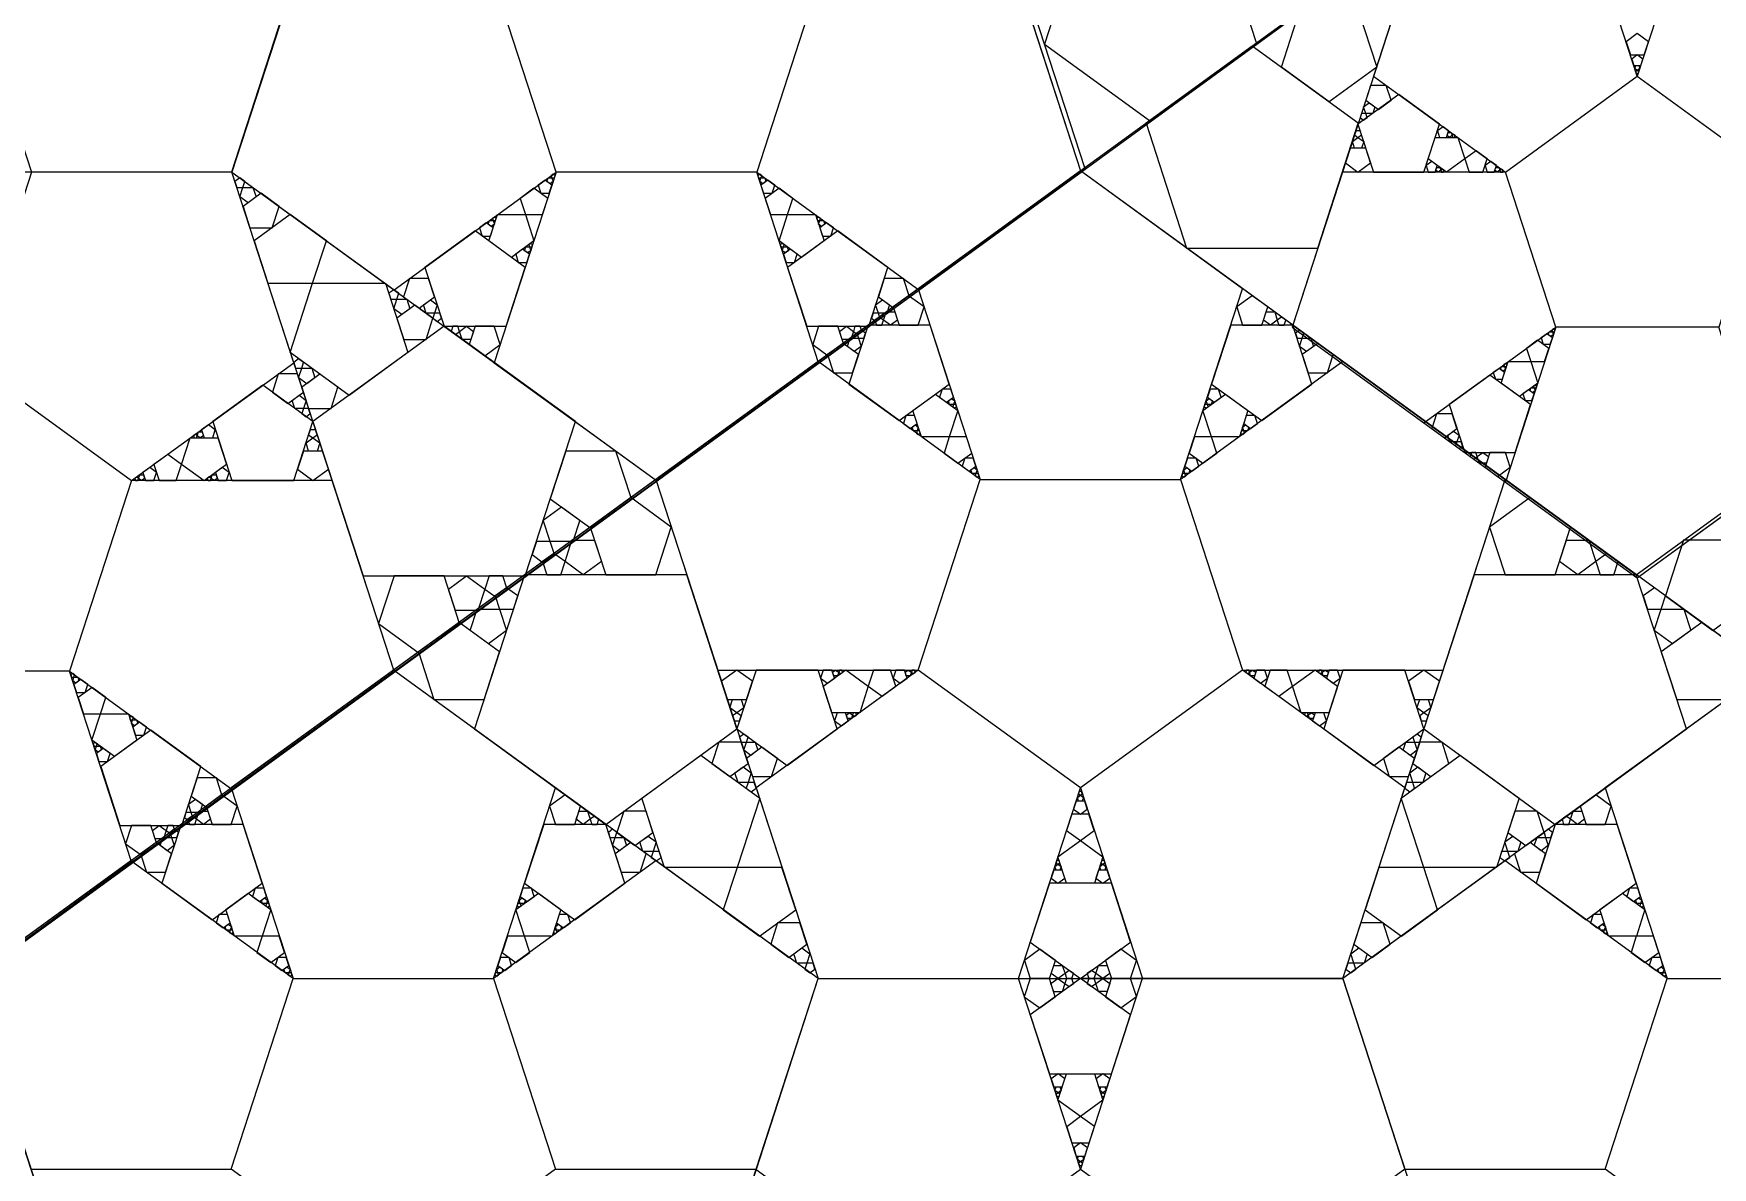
# Model space of a CAD drawing. Header units: inches. Extents: x -578 to 126, y -85 to 118.
# Drawn here: x -282.41 to -261.46, y -44.79 to -30.64 of the extents above; entities that cross this region are included whole.
import ezdxf

# ---------------------------------------------------------------- set-up
doc = ezdxf.new("R2010")
doc.units = ezdxf.units.IN
doc.header["$MEASUREMENT"] = 0
doc.layers.add('drawing', color=7, linetype='Continuous')

msp = doc.modelspace()

# ---------------------------------------------------------------- linework, layer by layer
for points in [[(-260.771, 26.668), (-246.895, -16.037), (-283.222, -42.43), (-319.55, -16.037), (-305.674, 26.668)], [(-286.49, -32.364), (-288.514, -26.133), (-283.214, -22.282), (-277.914, -26.133), (-279.939, -32.364)], [(-276.663, -29.984), (-274.639, -28.513), (-272.614, -29.984), (-273.387, -32.364), (-275.89, -32.364)], [(-263.413, -34.299), (-264.042, -32.364), (-262.396, -31.168), (-260.75, -32.364), (-261.379, -34.299)], [(-283.214, -34.744), (-281.19, -36.215), (-281.963, -38.594), (-284.465, -38.594), (-285.239, -36.215)], [(-269.347, -40.05), (-271.371, -38.58), (-270.598, -36.2), (-268.096, -36.2), (-267.322, -38.58)], [(-275.898, -44.81), (-277.922, -46.281), (-279.947, -44.81), (-279.174, -42.43), (-276.671, -42.43)], [(-266.071, -42.43), (-264.047, -48.661), (-269.347, -52.512), (-274.647, -48.661), (-272.622, -42.43)], [(-262.795, -44.81), (-262.022, -42.43), (-259.52, -42.43), (-258.747, -44.81), (-260.771, -46.281)]]:
    msp.add_lwpolyline(points, close=True)
at = {"layer": 'drawing'}
for points in [[(-305.679, 26.653), (-319.509, -16.067), (-283.153, -42.421), (-246.854, -15.989), (-260.776, 26.701)], [(-283.214, -42.445), (-269.338, -32.364), (-274.639, -16.052), (-291.79, -16.052), (-297.09, -32.364)], [(-291.757, -16.037), (-297.04, -32.355), (-283.153, -42.421), (-269.288, -32.325), (-274.606, -16.019)], [(-283.223, -42.43), (-269.347, -85.135), (-224.444, -85.135), (-210.568, -42.43), (-246.895, -16.037)], [(-283.222, -42.43), (-269.347, -85.135), (-224.444, -85.135), (-210.568, -42.43), (-246.895, -16.037)], [(-279.938, -32.362), (-277.92, -26.129), (-283.224, -22.284), (-288.52, -26.14), (-286.489, -32.369)], [(-279.939, -32.364), (-274.639, -36.215), (-269.338, -32.364), (-271.363, -26.133), (-277.914, -26.133)], [(-279.939, -32.364), (-274.639, -36.215), (-269.338, -32.364), (-271.363, -26.133), (-277.914, -26.133)], [(-283.216, -29.985), (-282.44, -32.364), (-279.938, -32.362), (-279.167, -29.981), (-281.193, -28.512)], [(-269.292, -29.21), (-269.796, -30.768), (-268.47, -31.729), (-267.146, -30.765), (-267.654, -29.208)], [(-262.396, -37.429), (-258.087, -34.299), (-259.733, -29.234), (-265.059, -29.234), (-266.705, -34.299)], [(-259.759, -29.234), (-265.059, -29.234), (-266.697, -34.274), (-262.409, -37.39), (-258.121, -34.274)], [(-259.759, -29.234), (-265.059, -29.234), (-266.697, -34.274), (-262.409, -37.39), (-258.121, -34.274)], [(-262.396, -31.168), (-263.024, -29.234), (-265.059, -29.234), (-265.687, -31.168), (-264.042, -32.364)], [(-260.75, -32.364), (-259.104, -31.168), (-259.733, -29.234), (-261.767, -29.234), (-262.396, -31.168)], [(-276.663, -29.984), (-279.165, -29.984), (-279.939, -32.364), (-277.914, -33.835), (-275.89, -32.364)], [(-273.387, -32.364), (-271.363, -33.835), (-269.338, -32.364), (-270.112, -29.984), (-272.614, -29.984)], [(-266.611, -30.357), (-265.875, -30.357), (-265.648, -31.056), (-266.243, -31.489), (-266.838, -31.056)], [(-268.528, -31.754), (-268.022, -33.312), (-266.384, -33.312), (-265.878, -31.754), (-267.203, -30.791)], [(-262.256, -30.737), (-262.396, -30.635), (-262.536, -30.737), (-262.482, -30.902), (-262.309, -30.902)], [(-262.326, -30.953), (-262.396, -30.902), (-262.466, -30.953), (-262.439, -31.035), (-262.352, -31.035)], [(-262.364, -31.072), (-262.396, -31.095), (-262.427, -31.072), (-262.415, -31.035), (-262.376, -31.035)], [(-262.376, -31.109), (-262.396, -31.095), (-262.415, -31.109), (-262.408, -31.132), (-262.384, -31.132)], [(-265.373, -31.397), (-265.882, -31.766), (-265.687, -32.364), (-265.059, -32.364), (-264.864, -31.766)], [(-265.373, -31.397), (-265.882, -31.766), (-265.687, -32.364), (-265.059, -32.364), (-264.864, -31.766)], [(-265.47, -31.467), (-265.53, -31.283), (-265.724, -31.283), (-265.784, -31.467), (-265.627, -31.582)], [(-265.768, -31.684), (-265.785, -31.633), (-265.838, -31.633), (-265.855, -31.684), (-265.812, -31.715)], [(-265.698, -31.633), (-265.785, -31.633), (-265.812, -31.55), (-265.741, -31.499), (-265.671, -31.55)], [(-265.925, -31.9), (-265.882, -31.931), (-265.838, -31.9), (-265.855, -31.849), (-265.908, -31.849)], [(-264.821, -31.798), (-264.891, -31.849), (-264.864, -31.931), (-264.778, -31.931), (-264.751, -31.849)], [(-265.952, -31.982), (-265.882, -31.931), (-265.811, -31.982), (-265.838, -32.065), (-265.925, -32.065)], [(-264.636, -31.931), (-264.548, -32.199), (-264.777, -32.365), (-265.005, -32.199), (-264.918, -31.931)], [(-264.72, -31.871), (-264.708, -31.908), (-264.739, -31.931), (-264.771, -31.908), (-264.758, -31.871)], [(-264.688, -31.894), (-264.708, -31.908), (-264.7, -31.931), (-264.676, -31.931), (-264.669, -31.908)], [(-266.039, -32.25), (-265.882, -32.364), (-265.724, -32.25), (-265.784, -32.065), (-265.979, -32.065)], [(-264.962, -32.231), (-265.032, -32.282), (-265.005, -32.364), (-264.919, -32.364), (-264.892, -32.282)], [(-264.408, -32.098), (-264.548, -32.2), (-264.495, -32.364), (-264.322, -32.364), (-264.268, -32.2)], [(-264.225, -32.231), (-264.295, -32.282), (-264.268, -32.364), (-264.182, -32.364), (-264.155, -32.282)], [(-286.49, -32.364), (-288.514, -38.594), (-283.214, -42.445), (-277.914, -38.594), (-279.939, -32.364)], [(-286.49, -32.364), (-288.514, -38.594), (-283.214, -42.445), (-277.914, -38.594), (-279.939, -32.364)], [(-255.471, -42.43), (-269.347, -32.349), (-283.223, -42.43), (-277.922, -58.742), (-260.771, -58.742)], [(-269.347, -32.349), (-283.222, -42.43), (-277.922, -58.742), (-260.771, -58.742), (-255.471, -42.43)], [(-281.19, -36.215), (-279.165, -34.744), (-279.939, -32.364), (-282.441, -32.364), (-283.214, -34.744)], [(-279.877, -32.555), (-279.8, -32.555), (-279.776, -32.482), (-279.838, -32.437), (-279.9, -32.482)], [(-275.89, -32.364), (-276.663, -34.744), (-274.639, -36.215), (-272.614, -34.744), (-273.387, -32.364)], [(-276.115, -32.528), (-276.082, -32.629), (-275.976, -32.629), (-275.943, -32.528), (-276.029, -32.465)], [(-275.991, -32.437), (-275.943, -32.437), (-275.928, -32.482), (-275.967, -32.51), (-276.005, -32.482)], [(-275.952, -32.409), (-275.943, -32.437), (-275.913, -32.437), (-275.904, -32.409), (-275.928, -32.392)], [(-266.071, -42.43), (-264.047, -36.2), (-269.347, -32.349), (-274.647, -36.2), (-272.622, -42.43)], [(-266.071, -42.43), (-264.047, -36.2), (-269.347, -32.349), (-274.647, -36.2), (-272.622, -42.43)], [(-273.364, -32.437), (-273.334, -32.437), (-273.325, -32.409), (-273.349, -32.392), (-273.373, -32.409)], [(-273.349, -32.482), (-273.334, -32.437), (-273.286, -32.437), (-273.272, -32.482), (-273.31, -32.51)], [(-273.301, -32.629), (-273.195, -32.629), (-273.162, -32.528), (-273.248, -32.465), (-273.334, -32.528)], [(-268.096, -36.2), (-267.322, -33.82), (-269.347, -32.349), (-271.371, -33.82), (-270.598, -36.2)], [(-264.042, -32.364), (-266.076, -32.364), (-266.705, -34.299), (-265.059, -35.495), (-263.413, -34.299)], [(-264.86, -32.305), (-264.848, -32.342), (-264.88, -32.364), (-264.911, -32.342), (-264.899, -32.305)], [(-264.829, -32.327), (-264.848, -32.342), (-264.841, -32.364), (-264.817, -32.364), (-264.81, -32.342)], [(-264.123, -32.305), (-264.111, -32.342), (-264.143, -32.364), (-264.174, -32.342), (-264.162, -32.305)], [(-264.092, -32.327), (-264.111, -32.342), (-264.104, -32.364), (-264.08, -32.364), (-264.073, -32.342)], [(-279.838, -32.674), (-279.8, -32.555), (-279.675, -32.555), (-279.636, -32.674), (-279.737, -32.748)], [(-279.713, -33.058), (-279.434, -33.058), (-279.348, -32.793), (-279.574, -32.629), (-279.799, -32.793)], [(-276.341, -32.692), (-276.275, -32.894), (-276.062, -32.894), (-275.996, -32.692), (-276.169, -32.566)], [(-273.215, -32.894), (-273.002, -32.894), (-272.936, -32.692), (-273.109, -32.566), (-273.281, -32.692)], [(-279.488, -33.752), (-278.93, -33.752), (-278.757, -33.222), (-279.209, -32.894), (-279.66, -33.222)], [(-276.622, -32.894), (-276.275, -32.894), (-276.168, -33.224), (-276.449, -33.429), (-276.73, -33.224)], [(-273.109, -33.224), (-273.002, -32.894), (-272.655, -32.894), (-272.547, -33.224), (-272.828, -33.429)], [(-277.528, -33.554), (-277.289, -34.289), (-276.515, -34.289), (-276.276, -33.554), (-276.902, -33.099)], [(-276.849, -33.061), (-276.816, -33.162), (-276.709, -33.162), (-276.676, -33.061), (-276.763, -32.998)], [(-276.724, -32.97), (-276.676, -32.97), (-276.661, -33.015), (-276.7, -33.043), (-276.739, -33.015)], [(-276.685, -32.942), (-276.676, -32.97), (-276.647, -32.97), (-276.638, -32.942), (-276.662, -32.925)], [(-272.762, -34.289), (-271.989, -34.289), (-271.75, -33.554), (-272.375, -33.099), (-273.001, -33.554)], [(-272.762, -34.289), (-271.989, -34.289), (-271.75, -33.554), (-272.375, -33.099), (-273.001, -33.554)], [(-272.63, -32.97), (-272.601, -32.97), (-272.592, -32.942), (-272.616, -32.925), (-272.639, -32.942)], [(-272.616, -33.015), (-272.601, -32.97), (-272.553, -32.97), (-272.538, -33.015), (-272.577, -33.043)], [(-272.568, -33.162), (-272.461, -33.162), (-272.428, -33.061), (-272.515, -32.998), (-272.601, -33.061)], [(-276.271, -33.299), (-276.223, -33.299), (-276.208, -33.345), (-276.247, -33.373), (-276.286, -33.345)], [(-276.232, -33.271), (-276.223, -33.299), (-276.194, -33.299), (-276.185, -33.271), (-276.208, -33.254)], [(-273.084, -33.299), (-273.054, -33.299), (-273.045, -33.271), (-273.069, -33.254), (-273.093, -33.271)], [(-273.069, -33.345), (-273.054, -33.299), (-273.006, -33.299), (-272.992, -33.345), (-273.03, -33.373)], [(-276.395, -33.39), (-276.363, -33.491), (-276.256, -33.491), (-276.223, -33.39), (-276.309, -33.327)], [(-273.021, -33.491), (-272.915, -33.491), (-272.882, -33.39), (-272.968, -33.327), (-273.054, -33.39)], [(-277.482, -33.694), (-277.721, -33.694), (-277.795, -33.921), (-277.601, -34.062), (-277.408, -33.921)], [(-271.482, -33.921), (-271.556, -33.694), (-271.795, -33.694), (-271.869, -33.921), (-271.676, -34.062)], [(-279.211, -34.617), (-278.93, -33.752), (-278.021, -33.752), (-277.74, -34.617), (-278.475, -35.151)], [(-277.956, -33.95), (-277.88, -33.95), (-277.856, -33.877), (-277.918, -33.832), (-277.98, -33.877)], [(-271.371, -34.274), (-271.297, -34.047), (-271.491, -33.907), (-271.684, -34.047), (-271.61, -34.274)], [(-267.203, -33.907), (-267.396, -34.047), (-267.322, -34.274), (-267.083, -34.274), (-267.009, -34.047)], [(-277.918, -34.069), (-277.88, -33.95), (-277.754, -33.95), (-277.716, -34.069), (-277.817, -34.143)], [(-277.793, -34.453), (-277.514, -34.453), (-277.428, -34.188), (-277.654, -34.024), (-277.879, -34.188)], [(-277.374, -34.023), (-277.408, -34.125), (-277.515, -34.125), (-277.548, -34.023), (-277.461, -33.96)], [(-277.342, -34.125), (-277.408, -34.125), (-277.428, -34.188), (-277.375, -34.227), (-277.321, -34.188)], [(-271.849, -34.188), (-271.869, -34.125), (-271.935, -34.125), (-271.956, -34.188), (-271.902, -34.227)], [(-271.762, -34.125), (-271.869, -34.125), (-271.903, -34.023), (-271.816, -33.96), (-271.729, -34.023)], [(-271.717, -34.275), (-271.804, -34.212), (-271.771, -34.11), (-271.664, -34.11), (-271.63, -34.212)], [(-266.922, -34.11), (-266.889, -34.212), (-266.976, -34.275), (-267.063, -34.212), (-267.03, -34.11)], [(-278.301, -37.404), (-276.276, -37.404), (-275.651, -35.479), (-277.289, -34.289), (-278.926, -35.479)], [(-277.149, -34.39), (-277.096, -34.352), (-277.116, -34.289), (-277.182, -34.289), (-277.202, -34.352)], [(-277.063, -34.454), (-277.096, -34.352), (-277.009, -34.289), (-276.922, -34.352), (-276.955, -34.454)], [(-276.782, -34.657), (-276.589, -34.516), (-276.663, -34.289), (-276.902, -34.289), (-276.976, -34.516)], [(-272.614, -34.289), (-272.688, -34.516), (-272.495, -34.657), (-272.301, -34.516), (-272.375, -34.289)], [(-272.268, -34.289), (-272.181, -34.352), (-272.214, -34.454), (-272.322, -34.454), (-272.355, -34.352)], [(-271.223, -34.274), (-271.997, -34.274), (-272.236, -35.01), (-271.61, -35.464), (-270.984, -35.01)], [(-271.223, -34.274), (-271.997, -34.274), (-272.236, -35.01), (-271.61, -35.464), (-270.984, -35.01)], [(-272.161, -34.289), (-272.181, -34.352), (-272.128, -34.39), (-272.075, -34.352), (-272.095, -34.289)], [(-272.136, -34.376), (-272.116, -34.438), (-272.05, -34.438), (-272.03, -34.376), (-272.083, -34.337)], [(-271.824, -34.274), (-271.804, -34.212), (-271.857, -34.173), (-271.911, -34.212), (-271.89, -34.274)], [(-266.458, -35.01), (-266.697, -34.274), (-267.47, -34.274), (-267.709, -35.01), (-267.083, -35.464)], [(-266.458, -35.01), (-266.697, -34.274), (-267.47, -34.274), (-267.709, -35.01), (-267.083, -35.464)], [(-266.836, -34.173), (-266.889, -34.212), (-266.869, -34.274), (-266.803, -34.274), (-266.783, -34.212)], [(-266.643, -34.438), (-266.578, -34.438), (-266.557, -34.376), (-266.61, -34.337), (-266.664, -34.376)], [(-263.413, -34.299), (-264.042, -36.234), (-262.396, -37.429), (-260.75, -36.234), (-261.379, -34.299)], [(-263.495, -34.358), (-263.456, -34.358), (-263.444, -34.395), (-263.475, -34.418), (-263.507, -34.395)], [(-263.463, -34.336), (-263.456, -34.358), (-263.432, -34.358), (-263.425, -34.336), (-263.444, -34.322)], [(-272.503, -34.642), (-272.429, -34.869), (-272.19, -34.869), (-272.116, -34.642), (-272.31, -34.502)], [(-272.223, -34.438), (-272.116, -34.438), (-272.083, -34.54), (-272.169, -34.603), (-272.256, -34.54)], [(-266.611, -34.54), (-266.578, -34.438), (-266.47, -34.438), (-266.437, -34.54), (-266.524, -34.603)], [(-266.503, -34.869), (-266.264, -34.869), (-266.191, -34.642), (-266.384, -34.502), (-266.577, -34.642)], [(-263.78, -34.565), (-263.726, -34.73), (-263.553, -34.73), (-263.499, -34.565), (-263.64, -34.464)], [(-263.596, -34.432), (-263.569, -34.514), (-263.483, -34.514), (-263.456, -34.432), (-263.526, -34.381)], [(-279.143, -34.812), (-279.066, -34.812), (-279.043, -34.739), (-279.105, -34.694), (-279.167, -34.739)], [(-270.598, -36.2), (-272.622, -34.729), (-274.647, -36.2), (-273.873, -38.58), (-271.371, -38.58)], [(-267.322, -38.58), (-264.82, -38.58), (-264.047, -36.2), (-266.071, -34.729), (-268.096, -36.2)], [(-264.008, -34.73), (-263.726, -34.73), (-263.639, -34.999), (-263.867, -35.165), (-264.096, -34.999)], [(-264.06, -34.769), (-264.052, -34.792), (-264.028, -34.792), (-264.021, -34.769), (-264.04, -34.755)], [(-279.12, -34.884), (-279.359, -34.884), (-279.432, -35.111), (-279.239, -35.252), (-279.046, -35.111)], [(-279.105, -34.931), (-279.066, -34.812), (-278.941, -34.812), (-278.902, -34.931), (-279.004, -35.005)], [(-278.98, -35.315), (-278.701, -35.315), (-278.615, -35.05), (-278.84, -34.886), (-279.066, -35.05)], [(-264.744, -35.266), (-264.55, -35.864), (-263.921, -35.864), (-263.727, -35.266), (-264.236, -34.897)], [(-264.744, -35.266), (-264.55, -35.864), (-263.921, -35.864), (-263.727, -35.266), (-264.236, -34.897)], [(-264.193, -34.865), (-264.166, -34.948), (-264.079, -34.948), (-264.052, -34.865), (-264.122, -34.814)], [(-264.091, -34.792), (-264.052, -34.792), (-264.04, -34.828), (-264.072, -34.851), (-264.103, -34.828)], [(-279.165, -36.215), (-278.926, -35.479), (-279.552, -35.025), (-280.178, -35.479), (-279.939, -36.215)], [(-279.165, -36.215), (-278.926, -35.479), (-279.552, -35.025), (-280.178, -35.479), (-279.939, -36.215)], [(-279.012, -35.213), (-279.045, -35.315), (-279.153, -35.315), (-279.186, -35.213), (-279.099, -35.15)], [(-270.876, -35.339), (-270.983, -35.669), (-271.33, -35.669), (-271.438, -35.339), (-271.157, -35.135)], [(-270.964, -35.072), (-271.071, -35.072), (-271.104, -35.174), (-271.017, -35.236), (-270.931, -35.174)], [(-270.916, -35.219), (-270.931, -35.264), (-270.979, -35.264), (-270.994, -35.219), (-270.955, -35.191)], [(-267.363, -35.669), (-267.71, -35.669), (-267.817, -35.339), (-267.537, -35.135), (-267.256, -35.339)], [(-267.714, -35.264), (-267.762, -35.264), (-267.777, -35.219), (-267.738, -35.191), (-267.7, -35.219)], [(-267.59, -35.174), (-267.623, -35.072), (-267.729, -35.072), (-267.762, -35.174), (-267.676, -35.236)], [(-263.824, -35.133), (-263.797, -35.215), (-263.711, -35.215), (-263.684, -35.133), (-263.754, -35.082)], [(-263.723, -35.059), (-263.684, -35.059), (-263.672, -35.096), (-263.703, -35.119), (-263.735, -35.096)], [(-263.691, -35.037), (-263.684, -35.059), (-263.66, -35.059), (-263.653, -35.037), (-263.672, -35.023)], [(-278.98, -35.315), (-279.045, -35.315), (-279.066, -35.378), (-279.013, -35.417), (-278.959, -35.378)], [(-271.417, -35.402), (-271.524, -35.402), (-271.557, -35.503), (-271.471, -35.566), (-271.385, -35.503)], [(-270.902, -35.264), (-270.931, -35.264), (-270.94, -35.292), (-270.916, -35.31), (-270.893, -35.292)], [(-267.753, -35.292), (-267.762, -35.264), (-267.792, -35.264), (-267.801, -35.292), (-267.777, -35.31)], [(-267.137, -35.503), (-267.169, -35.402), (-267.276, -35.402), (-267.309, -35.503), (-267.223, -35.566)], [(-264.707, -35.381), (-264.902, -35.381), (-264.962, -35.565), (-264.804, -35.679), (-264.647, -35.565)], [(-280.332, -35.682), (-280.371, -35.654), (-280.356, -35.608), (-280.308, -35.608), (-280.293, -35.654)], [(-280.178, -35.682), (-280.145, -35.58), (-280.231, -35.518), (-280.317, -35.58), (-280.284, -35.682)], [(-278.98, -35.643), (-278.926, -35.682), (-278.873, -35.643), (-278.893, -35.58), (-278.959, -35.58)], [(-271.37, -35.548), (-271.384, -35.594), (-271.432, -35.594), (-271.447, -35.548), (-271.408, -35.52)], [(-271.355, -35.594), (-271.384, -35.594), (-271.393, -35.622), (-271.37, -35.639), (-271.346, -35.622)], [(-267.3, -35.622), (-267.309, -35.594), (-267.338, -35.594), (-267.347, -35.622), (-267.324, -35.639)], [(-267.261, -35.594), (-267.309, -35.594), (-267.324, -35.548), (-267.285, -35.52), (-267.246, -35.548)], [(-264.62, -35.648), (-264.647, -35.731), (-264.734, -35.731), (-264.761, -35.648), (-264.691, -35.597)], [(-280.285, -36.216), (-280.566, -36.012), (-280.459, -35.682), (-280.112, -35.682), (-280.004, -36.012)], [(-280.38, -35.682), (-280.371, -35.654), (-280.394, -35.637), (-280.418, -35.654), (-280.409, -35.682)], [(-279.013, -35.745), (-278.926, -35.682), (-278.84, -35.745), (-278.873, -35.847), (-278.98, -35.847)], [(-270.77, -35.669), (-270.983, -35.669), (-271.049, -35.872), (-270.877, -35.997), (-270.704, -35.872)], [(-267.644, -35.872), (-267.71, -35.669), (-267.923, -35.669), (-267.989, -35.872), (-267.817, -35.997)], [(-264.593, -35.731), (-264.647, -35.731), (-264.663, -35.782), (-264.62, -35.813), (-264.577, -35.782)], [(-280.632, -36.215), (-280.566, -36.012), (-280.739, -35.887), (-280.911, -36.012), (-280.845, -36.215)], [(-279.12, -36.074), (-278.926, -36.215), (-278.733, -36.074), (-278.807, -35.847), (-279.046, -35.847)], [(-274.951, -36.442), (-275.145, -35.847), (-275.77, -35.847), (-275.964, -36.442), (-275.457, -36.81)], [(-270.684, -35.935), (-270.79, -35.935), (-270.823, -36.036), (-270.737, -36.098), (-270.651, -36.036)], [(-267.87, -36.036), (-267.903, -35.935), (-268.009, -35.935), (-268.042, -36.036), (-267.956, -36.098)], [(-264.437, -35.947), (-264.394, -35.915), (-264.41, -35.864), (-264.464, -35.864), (-264.48, -35.915)], [(-264.367, -35.998), (-264.394, -35.915), (-264.323, -35.864), (-264.252, -35.915), (-264.279, -35.998)], [(-264.139, -36.163), (-263.982, -36.049), (-264.042, -35.864), (-264.236, -35.864), (-264.296, -36.049)], [(-281.963, -38.594), (-279.939, -40.065), (-277.914, -38.594), (-278.687, -36.215), (-281.19, -36.215)], [(-281.113, -36.215), (-281.104, -36.187), (-281.128, -36.169), (-281.151, -36.187), (-281.142, -36.215)], [(-281.065, -36.215), (-281.104, -36.187), (-281.089, -36.141), (-281.041, -36.141), (-281.027, -36.187)], [(-280.911, -36.215), (-280.878, -36.113), (-280.964, -36.051), (-281.05, -36.113), (-281.018, -36.215)], [(-280.206, -36.215), (-280.197, -36.187), (-280.221, -36.169), (-280.245, -36.187), (-280.236, -36.215)], [(-280.159, -36.215), (-280.197, -36.187), (-280.183, -36.141), (-280.135, -36.141), (-280.12, -36.187)], [(-280.004, -36.215), (-279.972, -36.113), (-280.058, -36.051), (-280.144, -36.113), (-280.111, -36.215)], [(-270.636, -36.081), (-270.651, -36.127), (-270.699, -36.127), (-270.714, -36.081), (-270.675, -36.053)], [(-270.622, -36.127), (-270.651, -36.127), (-270.66, -36.155), (-270.636, -36.172), (-270.613, -36.155)], [(-268.033, -36.155), (-268.042, -36.127), (-268.072, -36.127), (-268.081, -36.155), (-268.057, -36.172)], [(-267.995, -36.127), (-268.042, -36.127), (-268.057, -36.081), (-268.019, -36.053), (-267.98, -36.081)], [(-274.647, -37.39), (-274.453, -36.795), (-274.96, -36.427), (-275.466, -36.795), (-275.272, -37.39)], [(-263.734, -36.427), (-264.24, -36.795), (-264.047, -37.39), (-263.421, -37.39), (-263.228, -36.795)], [(-275.684, -36.975), (-275.965, -36.975), (-276.051, -36.708), (-275.824, -36.543), (-275.597, -36.708)], [(-275.911, -37.139), (-275.965, -36.975), (-276.137, -36.975), (-276.19, -37.139), (-276.051, -37.241)], [(-275.553, -37.391), (-275.78, -37.226), (-275.693, -36.959), (-275.412, -36.959), (-275.326, -37.226)], [(-263, -36.959), (-262.913, -37.226), (-263.14, -37.391), (-263.368, -37.226), (-263.281, -36.959)], [(-261.088, -36.96), (-261.818, -36.96), (-262.044, -37.655), (-261.453, -38.084), (-260.863, -37.655)], [(-275.833, -37.39), (-275.78, -37.226), (-275.92, -37.124), (-276.059, -37.226), (-276.006, -37.39)], [(-262.774, -37.124), (-262.913, -37.226), (-262.86, -37.39), (-262.688, -37.39), (-262.634, -37.226)], [(-277.914, -37.404), (-278.107, -37.999), (-277.601, -38.367), (-277.095, -37.999), (-277.289, -37.404)], [(-277.008, -37.403), (-276.781, -37.568), (-276.868, -37.836), (-277.149, -37.836), (-277.235, -37.568)], [(-274.26, -37.39), (-276.285, -37.39), (-276.91, -39.315), (-275.272, -40.505), (-273.635, -39.315)], [(-276.727, -37.404), (-276.781, -37.568), (-276.641, -37.67), (-276.502, -37.568), (-276.555, -37.404)], [(-261.783, -39.315), (-262.409, -37.39), (-264.433, -37.39), (-265.059, -39.315), (-263.421, -40.505)], [(-261.783, -39.315), (-262.409, -37.39), (-264.433, -37.39), (-265.059, -39.315), (-263.421, -40.505)], [(-276.65, -37.655), (-276.596, -37.819), (-276.424, -37.819), (-276.371, -37.655), (-276.51, -37.553)], [(-262.269, -37.819), (-262.097, -37.819), (-262.044, -37.655), (-262.183, -37.553), (-262.323, -37.655)], [(-276.877, -37.819), (-276.596, -37.819), (-276.509, -38.086), (-276.737, -38.251), (-276.964, -38.086)], [(-262.184, -38.086), (-262.097, -37.819), (-261.816, -37.819), (-261.729, -38.086), (-261.957, -38.251)], [(-277.61, -38.352), (-277.416, -38.947), (-276.791, -38.947), (-276.597, -38.352), (-277.103, -37.985)], [(-261.903, -38.947), (-261.277, -38.947), (-261.084, -38.352), (-261.59, -37.985), (-262.096, -38.352)], [(-284.465, -38.594), (-285.239, -40.974), (-283.214, -42.445), (-281.19, -40.974), (-281.963, -38.594)], [(-272.622, -42.43), (-277.922, -38.58), (-283.222, -42.43), (-281.198, -48.661), (-274.647, -48.661)], [(-272.622, -42.43), (-277.922, -38.58), (-283.222, -42.43), (-281.198, -48.661), (-274.647, -48.661)], [(-281.939, -38.667), (-281.91, -38.667), (-281.901, -38.64), (-281.925, -38.622), (-281.948, -38.64)], [(-281.925, -38.713), (-281.91, -38.667), (-281.862, -38.667), (-281.847, -38.713), (-281.886, -38.741)], [(-281.877, -38.86), (-281.77, -38.86), (-281.738, -38.758), (-281.824, -38.696), (-281.91, -38.758)], [(-276.671, -42.43), (-275.898, -40.05), (-277.922, -38.58), (-279.947, -40.05), (-279.174, -42.43)], [(-273.441, -38.72), (-273.635, -38.58), (-273.828, -38.72), (-273.754, -38.947), (-273.515, -38.947)], [(-273.396, -38.58), (-273.635, -39.315), (-273.009, -39.769), (-272.383, -39.315), (-272.622, -38.58)], [(-273.396, -38.58), (-273.635, -39.315), (-273.009, -39.769), (-272.383, -39.315), (-272.622, -38.58)], [(-271.371, -38.58), (-273.396, -40.05), (-272.622, -42.43), (-270.12, -42.43), (-269.347, -40.05)], [(-272.556, -38.58), (-272.589, -38.681), (-272.503, -38.743), (-272.417, -38.681), (-272.45, -38.58)], [(-272.276, -38.578), (-271.995, -38.782), (-272.102, -39.112), (-272.449, -39.112), (-272.556, -38.782)], [(-272.402, -38.579), (-272.364, -38.607), (-272.378, -38.653), (-272.426, -38.653), (-272.441, -38.607)], [(-272.354, -38.58), (-272.364, -38.607), (-272.34, -38.625), (-272.316, -38.607), (-272.325, -38.58)], [(-271.929, -38.58), (-271.995, -38.782), (-271.822, -38.907), (-271.65, -38.782), (-271.716, -38.58)], [(-271.65, -38.58), (-271.683, -38.681), (-271.597, -38.743), (-271.511, -38.681), (-271.543, -38.58)], [(-271.496, -38.579), (-271.457, -38.607), (-271.472, -38.653), (-271.52, -38.653), (-271.534, -38.607)], [(-271.448, -38.58), (-271.457, -38.607), (-271.433, -38.625), (-271.41, -38.607), (-271.419, -38.58)], [(-269.347, -40.05), (-268.573, -42.43), (-266.071, -42.43), (-265.298, -40.05), (-267.322, -38.58)], [(-267.26, -38.625), (-267.236, -38.607), (-267.245, -38.58), (-267.275, -38.58), (-267.284, -38.607)], [(-267.222, -38.653), (-267.236, -38.607), (-267.198, -38.579), (-267.159, -38.607), (-267.174, -38.653)], [(-267.097, -38.743), (-267.011, -38.681), (-267.043, -38.58), (-267.15, -38.58), (-267.183, -38.681)], [(-266.871, -38.907), (-266.699, -38.782), (-266.765, -38.579), (-266.978, -38.579), (-267.043, -38.782)], [(-266.591, -39.112), (-266.699, -38.782), (-266.418, -38.578), (-266.137, -38.782), (-266.244, -39.112)], [(-266.354, -38.625), (-266.33, -38.607), (-266.339, -38.58), (-266.368, -38.58), (-266.377, -38.607)], [(-266.315, -38.653), (-266.33, -38.607), (-266.291, -38.579), (-266.252, -38.607), (-266.267, -38.653)], [(-265.684, -39.769), (-265.059, -39.315), (-265.298, -38.58), (-266.071, -38.58), (-266.31, -39.315)], [(-266.19, -38.743), (-266.104, -38.681), (-266.137, -38.58), (-266.243, -38.58), (-266.276, -38.681)], [(-264.047, -48.661), (-257.495, -48.661), (-255.471, -42.43), (-260.771, -38.58), (-266.071, -42.43)], [(-264.047, -48.661), (-257.495, -48.661), (-255.471, -42.43), (-260.771, -38.58), (-266.071, -42.43)], [(-264.866, -38.72), (-265.059, -38.58), (-265.252, -38.72), (-265.178, -38.947), (-264.939, -38.947)], [(-259.52, -42.43), (-258.747, -40.05), (-260.771, -38.58), (-262.795, -40.05), (-262.022, -42.43)], [(-281.791, -39.125), (-281.578, -39.125), (-281.512, -38.922), (-281.684, -38.797), (-281.857, -38.922)], [(-273.548, -39.049), (-273.635, -39.112), (-273.721, -39.049), (-273.688, -38.947), (-273.581, -38.947)], [(-264.972, -39.049), (-265.059, -39.112), (-265.146, -39.049), (-265.112, -38.947), (-265.005, -38.947)], [(-281.685, -39.455), (-281.578, -39.125), (-281.23, -39.125), (-281.123, -39.455), (-281.404, -39.659)], [(-281.206, -39.2), (-281.177, -39.2), (-281.168, -39.172), (-281.191, -39.155), (-281.215, -39.172)], [(-273.581, -39.151), (-273.635, -39.112), (-273.688, -39.151), (-273.667, -39.214), (-273.602, -39.214)], [(-272.383, -39.112), (-272.416, -39.214), (-272.33, -39.276), (-272.244, -39.214), (-272.277, -39.112)], [(-272.229, -39.112), (-272.19, -39.14), (-272.205, -39.186), (-272.253, -39.186), (-272.268, -39.14)], [(-272.181, -39.112), (-272.19, -39.14), (-272.167, -39.158), (-272.143, -39.14), (-272.152, -39.112)], [(-266.527, -39.158), (-266.503, -39.14), (-266.512, -39.112), (-266.541, -39.112), (-266.55, -39.14)], [(-266.488, -39.186), (-266.503, -39.14), (-266.464, -39.112), (-266.426, -39.14), (-266.44, -39.186)], [(-266.363, -39.276), (-266.277, -39.214), (-266.31, -39.112), (-266.417, -39.112), (-266.449, -39.214)], [(-265.006, -39.151), (-265.059, -39.112), (-265.112, -39.151), (-265.092, -39.214), (-265.026, -39.214)], [(-281.337, -40.52), (-280.564, -40.52), (-280.325, -39.784), (-280.951, -39.33), (-281.576, -39.784)], [(-281.337, -40.52), (-280.564, -40.52), (-280.325, -39.784), (-280.951, -39.33), (-281.576, -39.784)], [(-281.191, -39.246), (-281.177, -39.2), (-281.129, -39.2), (-281.114, -39.246), (-281.153, -39.274)], [(-281.143, -39.392), (-281.037, -39.392), (-281.004, -39.291), (-281.09, -39.229), (-281.176, -39.291)], [(-273.581, -39.479), (-273.515, -39.479), (-273.495, -39.416), (-273.548, -39.378), (-273.602, -39.416)], [(-265.198, -39.416), (-265.178, -39.479), (-265.112, -39.479), (-265.092, -39.416), (-265.145, -39.378)], [(-281.659, -39.53), (-281.63, -39.53), (-281.621, -39.502), (-281.645, -39.484), (-281.668, -39.502)], [(-281.645, -39.575), (-281.63, -39.53), (-281.582, -39.53), (-281.567, -39.575), (-281.606, -39.603)], [(-281.597, -39.722), (-281.49, -39.722), (-281.457, -39.62), (-281.544, -39.558), (-281.63, -39.62)], [(-273.581, -39.479), (-273.86, -39.479), (-273.946, -39.744), (-273.721, -39.908), (-273.495, -39.744)], [(-273.549, -39.581), (-273.515, -39.479), (-273.408, -39.479), (-273.375, -39.581), (-273.462, -39.644)], [(-273.441, -39.91), (-273.202, -39.91), (-273.128, -39.683), (-273.322, -39.542), (-273.515, -39.683)], [(-265.565, -39.683), (-265.491, -39.91), (-265.252, -39.91), (-265.178, -39.683), (-265.372, -39.542)], [(-265.285, -39.479), (-265.178, -39.479), (-265.145, -39.581), (-265.232, -39.644), (-265.318, -39.581)], [(-264.747, -39.744), (-264.833, -39.479), (-265.112, -39.479), (-265.198, -39.744), (-264.973, -39.908)], [(-273.35, -40.177), (-273.631, -41.042), (-274.54, -41.042), (-274.821, -40.177), (-274.086, -39.643)], [(-273.456, -39.863), (-273.495, -39.982), (-273.62, -39.982), (-273.659, -39.863), (-273.557, -39.789)], [(-264.153, -41.042), (-265.062, -41.042), (-265.343, -40.177), (-264.608, -39.643), (-263.872, -40.177)], [(-265.073, -39.982), (-265.199, -39.982), (-265.237, -39.863), (-265.136, -39.789), (-265.035, -39.863)], [(-280.058, -40.152), (-280.132, -39.925), (-280.371, -39.925), (-280.445, -40.152), (-280.251, -40.293)], [(-273.418, -39.982), (-273.495, -39.982), (-273.518, -40.055), (-273.456, -40.1), (-273.394, -40.055)], [(-265.175, -40.055), (-265.199, -39.982), (-265.276, -39.982), (-265.299, -40.055), (-265.237, -40.1)], [(-280.338, -40.356), (-280.445, -40.356), (-280.478, -40.254), (-280.391, -40.191), (-280.305, -40.254)], [(-279.947, -40.505), (-279.873, -40.278), (-280.066, -40.137), (-280.26, -40.278), (-280.186, -40.505)], [(-275.778, -40.137), (-275.972, -40.278), (-275.898, -40.505), (-275.659, -40.505), (-275.585, -40.278)], [(-269.433, -40.315), (-269.347, -40.378), (-269.261, -40.315), (-269.293, -40.214), (-269.4, -40.214)], [(-269.385, -40.169), (-269.347, -40.141), (-269.308, -40.169), (-269.323, -40.214), (-269.371, -40.214)], [(-269.37, -40.123), (-269.347, -40.141), (-269.323, -40.123), (-269.332, -40.096), (-269.361, -40.096)], [(-262.795, -40.505), (-262.722, -40.278), (-262.915, -40.137), (-263.108, -40.278), (-263.034, -40.505)], [(-280.425, -40.419), (-280.445, -40.356), (-280.511, -40.356), (-280.531, -40.419), (-280.478, -40.457)], [(-280.4, -40.505), (-280.38, -40.442), (-280.433, -40.404), (-280.486, -40.442), (-280.466, -40.505)], [(-280.293, -40.505), (-280.38, -40.442), (-280.347, -40.34), (-280.239, -40.34), (-280.206, -40.442)], [(-275.498, -40.34), (-275.465, -40.442), (-275.552, -40.505), (-275.639, -40.442), (-275.605, -40.34)], [(-275.412, -40.404), (-275.465, -40.442), (-275.445, -40.505), (-275.379, -40.505), (-275.358, -40.442)], [(-274.768, -40.341), (-275.047, -40.341), (-275.133, -40.606), (-274.907, -40.77), (-274.682, -40.606)], [(-269.519, -40.581), (-269.347, -40.706), (-269.174, -40.581), (-269.24, -40.378), (-269.453, -40.378)], [(-263.56, -40.606), (-263.647, -40.341), (-263.925, -40.341), (-264.012, -40.606), (-263.786, -40.77)], [(-263.249, -40.505), (-263.228, -40.442), (-263.282, -40.404), (-263.335, -40.442), (-263.315, -40.505)], [(-263.142, -40.505), (-263.228, -40.442), (-263.195, -40.34), (-263.088, -40.34), (-263.055, -40.442)], [(-281.19, -40.52), (-281.264, -40.747), (-281.07, -40.887), (-280.877, -40.747), (-280.951, -40.52)], [(-280.844, -40.519), (-280.757, -40.582), (-280.79, -40.684), (-280.897, -40.684), (-280.93, -40.582)], [(-279.799, -40.505), (-280.572, -40.505), (-280.811, -41.24), (-280.186, -41.695), (-279.56, -41.24)], [(-279.799, -40.505), (-280.572, -40.505), (-280.811, -41.24), (-280.186, -41.695), (-279.56, -41.24)], [(-280.737, -40.52), (-280.757, -40.582), (-280.704, -40.621), (-280.65, -40.582), (-280.671, -40.52)], [(-280.712, -40.606), (-280.691, -40.669), (-280.626, -40.669), (-280.605, -40.606), (-280.659, -40.567)], [(-275.033, -41.24), (-275.272, -40.505), (-276.046, -40.505), (-276.285, -41.24), (-275.659, -41.695)], [(-275.219, -40.669), (-275.153, -40.669), (-275.133, -40.606), (-275.186, -40.567), (-275.239, -40.606)], [(-274.643, -40.725), (-274.681, -40.844), (-274.807, -40.844), (-274.845, -40.725), (-274.744, -40.651)], [(-263.887, -40.844), (-264.012, -40.844), (-264.051, -40.725), (-263.949, -40.651), (-263.848, -40.725)], [(-262.648, -40.505), (-263.421, -40.505), (-263.66, -41.24), (-263.034, -41.695), (-262.409, -41.24)], [(-262.648, -40.505), (-263.421, -40.505), (-263.66, -41.24), (-263.034, -41.695), (-262.409, -41.24)], [(-263.56, -40.606), (-263.54, -40.669), (-263.474, -40.669), (-263.454, -40.606), (-263.507, -40.567)], [(-281.079, -40.873), (-281.005, -41.1), (-280.766, -41.1), (-280.692, -40.873), (-280.885, -40.732)], [(-280.799, -40.669), (-280.691, -40.669), (-280.658, -40.771), (-280.745, -40.834), (-280.832, -40.771)], [(-275.186, -40.771), (-275.153, -40.669), (-275.046, -40.669), (-275.013, -40.771), (-275.1, -40.834)], [(-275.079, -41.1), (-274.84, -41.1), (-274.766, -40.873), (-274.96, -40.732), (-275.153, -40.873)], [(-274.605, -40.844), (-274.681, -40.844), (-274.705, -40.917), (-274.643, -40.962), (-274.581, -40.917)], [(-269.628, -40.91), (-269.347, -40.706), (-269.066, -40.91), (-269.173, -41.24), (-269.52, -41.24)], [(-263.988, -40.917), (-264.012, -40.844), (-264.089, -40.844), (-264.113, -40.917), (-264.05, -40.962)], [(-263.927, -40.873), (-263.853, -41.1), (-263.614, -41.1), (-263.541, -40.873), (-263.734, -40.732)], [(-263.647, -40.669), (-263.54, -40.669), (-263.507, -40.771), (-263.594, -40.834), (-263.681, -40.771)], [(-279.174, -42.43), (-281.198, -40.959), (-283.222, -42.43), (-282.449, -44.81), (-279.947, -44.81)], [(-275.898, -44.81), (-273.396, -44.81), (-272.622, -42.43), (-274.647, -40.959), (-276.671, -42.43)], [(-273.073, -41.042), (-273.631, -41.042), (-273.804, -41.572), (-273.352, -41.9), (-272.901, -41.572)], [(-269.666, -41.031), (-269.627, -41.003), (-269.588, -41.031), (-269.603, -41.076), (-269.651, -41.076)], [(-269.651, -40.986), (-269.627, -41.003), (-269.603, -40.986), (-269.612, -40.958), (-269.641, -40.958)], [(-269.105, -41.031), (-269.067, -41.003), (-269.028, -41.031), (-269.043, -41.076), (-269.09, -41.076)], [(-269.09, -40.986), (-269.067, -41.003), (-269.043, -40.986), (-269.052, -40.958), (-269.081, -40.958)], [(-262.022, -42.43), (-264.047, -40.959), (-266.071, -42.43), (-265.298, -44.81), (-262.795, -44.81)], [(-264.89, -41.572), (-265.062, -41.042), (-265.62, -41.042), (-265.792, -41.572), (-265.341, -41.9)], [(-269.972, -41.976), (-269.347, -42.43), (-268.721, -41.976), (-268.96, -41.24), (-269.733, -41.24)], [(-269.972, -41.976), (-269.347, -42.43), (-268.721, -41.976), (-268.96, -41.24), (-269.733, -41.24)], [(-269.713, -41.178), (-269.627, -41.24), (-269.541, -41.178), (-269.574, -41.076), (-269.68, -41.076)], [(-269.153, -41.178), (-269.067, -41.24), (-268.98, -41.178), (-269.013, -41.076), (-269.12, -41.076)], [(-279.452, -41.57), (-279.559, -41.9), (-279.906, -41.9), (-280.013, -41.57), (-279.733, -41.366)], [(-279.54, -41.303), (-279.646, -41.303), (-279.679, -41.404), (-279.593, -41.467), (-279.507, -41.404)], [(-279.492, -41.45), (-279.507, -41.495), (-279.555, -41.495), (-279.569, -41.45), (-279.531, -41.421)], [(-275.939, -41.9), (-276.286, -41.9), (-276.393, -41.57), (-276.112, -41.366), (-275.831, -41.57)], [(-276.29, -41.495), (-276.338, -41.495), (-276.353, -41.45), (-276.314, -41.421), (-276.275, -41.45)], [(-276.165, -41.404), (-276.198, -41.303), (-276.305, -41.303), (-276.338, -41.404), (-276.252, -41.467)], [(-262.3, -41.57), (-262.407, -41.9), (-262.755, -41.9), (-262.862, -41.57), (-262.581, -41.366)], [(-262.388, -41.303), (-262.495, -41.303), (-262.528, -41.404), (-262.442, -41.467), (-262.356, -41.404)], [(-262.341, -41.45), (-262.355, -41.495), (-262.403, -41.495), (-262.418, -41.45), (-262.379, -41.421)], [(-279.993, -41.632), (-280.1, -41.632), (-280.133, -41.734), (-280.046, -41.796), (-279.96, -41.734)], [(-279.477, -41.495), (-279.507, -41.495), (-279.516, -41.523), (-279.492, -41.54), (-279.468, -41.523)], [(-276.329, -41.523), (-276.338, -41.495), (-276.367, -41.495), (-276.376, -41.523), (-276.353, -41.54)], [(-275.712, -41.734), (-275.745, -41.632), (-275.852, -41.632), (-275.885, -41.734), (-275.798, -41.796)], [(-262.842, -41.632), (-262.948, -41.632), (-262.981, -41.734), (-262.895, -41.796), (-262.809, -41.734)], [(-262.326, -41.495), (-262.355, -41.495), (-262.364, -41.523), (-262.341, -41.54), (-262.317, -41.523)], [(-279.945, -41.779), (-279.96, -41.824), (-280.008, -41.824), (-280.023, -41.779), (-279.984, -41.751)], [(-279.931, -41.824), (-279.96, -41.824), (-279.969, -41.852), (-279.945, -41.87), (-279.922, -41.852)], [(-279.346, -41.9), (-279.559, -41.9), (-279.625, -42.103), (-279.452, -42.228), (-279.28, -42.103)], [(-276.22, -42.103), (-276.286, -41.9), (-276.499, -41.9), (-276.565, -42.103), (-276.392, -42.228)], [(-275.876, -41.852), (-275.885, -41.824), (-275.914, -41.824), (-275.923, -41.852), (-275.899, -41.87)], [(-275.837, -41.824), (-275.885, -41.824), (-275.899, -41.779), (-275.861, -41.751), (-275.822, -41.779)], [(-272.848, -41.736), (-273.127, -41.736), (-273.213, -42.001), (-272.987, -42.165), (-272.762, -42.001)], [(-265.481, -42.001), (-265.567, -41.736), (-265.846, -41.736), (-265.932, -42.001), (-265.706, -42.165)], [(-262.794, -41.779), (-262.809, -41.824), (-262.856, -41.824), (-262.871, -41.779), (-262.833, -41.751)], [(-262.779, -41.824), (-262.809, -41.824), (-262.818, -41.852), (-262.794, -41.87), (-262.77, -41.852)], [(-262.194, -41.9), (-262.408, -41.9), (-262.473, -42.103), (-262.301, -42.228), (-262.129, -42.103)], [(-272.723, -42.12), (-272.761, -42.239), (-272.886, -42.239), (-272.925, -42.12), (-272.824, -42.046)], [(-269.853, -42.063), (-270.046, -42.203), (-269.972, -42.43), (-269.733, -42.43), (-269.659, -42.203)], [(-268.721, -42.43), (-268.647, -42.203), (-268.841, -42.063), (-269.034, -42.203), (-268.96, -42.43)], [(-265.807, -42.239), (-265.932, -42.239), (-265.971, -42.12), (-265.87, -42.046), (-265.768, -42.12)], [(-279.26, -42.165), (-279.366, -42.165), (-279.399, -42.266), (-279.313, -42.329), (-279.227, -42.266)], [(-279.212, -42.312), (-279.227, -42.357), (-279.274, -42.357), (-279.289, -42.312), (-279.251, -42.284)], [(-276.57, -42.357), (-276.618, -42.357), (-276.633, -42.312), (-276.594, -42.284), (-276.556, -42.312)], [(-276.446, -42.266), (-276.479, -42.165), (-276.585, -42.165), (-276.618, -42.266), (-276.532, -42.329)], [(-272.684, -42.239), (-272.761, -42.239), (-272.785, -42.312), (-272.723, -42.357), (-272.661, -42.312)], [(-269.573, -42.266), (-269.539, -42.368), (-269.626, -42.431), (-269.713, -42.368), (-269.68, -42.266)], [(-269.486, -42.329), (-269.539, -42.368), (-269.519, -42.43), (-269.453, -42.43), (-269.433, -42.368)], [(-269.174, -42.43), (-269.154, -42.368), (-269.207, -42.329), (-269.261, -42.368), (-269.24, -42.43)], [(-269.067, -42.431), (-269.154, -42.368), (-269.121, -42.266), (-269.014, -42.266), (-268.98, -42.368)], [(-265.908, -42.312), (-265.932, -42.239), (-266.009, -42.239), (-266.033, -42.312), (-265.971, -42.357)], [(-262.108, -42.165), (-262.215, -42.165), (-262.248, -42.266), (-262.162, -42.329), (-262.075, -42.266)], [(-262.06, -42.312), (-262.075, -42.357), (-262.123, -42.357), (-262.138, -42.312), (-262.099, -42.284)], [(-279.197, -42.357), (-279.227, -42.357), (-279.236, -42.385), (-279.212, -42.402), (-279.188, -42.385)], [(-276.609, -42.385), (-276.618, -42.357), (-276.647, -42.357), (-276.657, -42.385), (-276.633, -42.402)], [(-272.623, -42.432), (-274.641, -48.665), (-269.337, -52.51), (-264.041, -48.654), (-266.072, -42.425)], [(-269.345, -44.809), (-270.121, -42.43), (-272.623, -42.432), (-273.394, -44.813), (-271.368, -46.282)], [(-269.973, -42.43), (-270.047, -42.657), (-269.853, -42.797), (-269.66, -42.657), (-269.734, -42.429)], [(-268.721, -42.883), (-269.347, -42.429), (-269.972, -42.884), (-269.733, -43.619), (-268.959, -43.618)], [(-268.721, -42.883), (-269.347, -42.429), (-269.972, -42.884), (-269.733, -43.619), (-268.959, -43.618)], [(-269.627, -42.429), (-269.54, -42.492), (-269.573, -42.594), (-269.68, -42.594), (-269.714, -42.492)], [(-269.52, -42.429), (-269.54, -42.492), (-269.487, -42.53), (-269.433, -42.492), (-269.454, -42.429)], [(-267.319, -46.277), (-265.296, -44.804), (-266.072, -42.425), (-268.574, -42.428), (-269.345, -44.809)], [(-269.208, -42.53), (-269.155, -42.491), (-269.175, -42.429), (-269.241, -42.429), (-269.261, -42.491)], [(-269.121, -42.593), (-269.155, -42.491), (-269.068, -42.428), (-268.981, -42.491), (-269.014, -42.593)], [(-268.841, -42.796), (-268.648, -42.655), (-268.722, -42.428), (-268.961, -42.429), (-269.034, -42.656)], [(-262.046, -42.357), (-262.075, -42.357), (-262.084, -42.385), (-262.061, -42.402), (-262.037, -42.385)], [(-269.54, -43.682), (-269.626, -43.619), (-269.712, -43.682), (-269.679, -43.783), (-269.573, -43.783)], [(-269.587, -43.828), (-269.626, -43.857), (-269.665, -43.829), (-269.65, -43.783), (-269.602, -43.783)], [(-269.065, -43.949), (-269.346, -44.153), (-269.627, -43.949), (-269.52, -43.619), (-269.172, -43.619)], [(-268.98, -43.681), (-269.066, -43.619), (-269.152, -43.681), (-269.119, -43.782), (-269.013, -43.782)], [(-269.027, -43.828), (-269.066, -43.856), (-269.104, -43.828), (-269.09, -43.782), (-269.042, -43.782)], [(-269.602, -43.874), (-269.626, -43.857), (-269.65, -43.874), (-269.641, -43.902), (-269.611, -43.902)], [(-269.042, -43.873), (-269.066, -43.856), (-269.089, -43.873), (-269.08, -43.901), (-269.051, -43.901)], [(-269.173, -44.278), (-269.346, -44.153), (-269.518, -44.279), (-269.452, -44.481), (-269.239, -44.481)], [(-269.259, -44.544), (-269.345, -44.481), (-269.431, -44.544), (-269.398, -44.645), (-269.292, -44.645)], [(-269.306, -44.69), (-269.345, -44.719), (-269.384, -44.69), (-269.369, -44.645), (-269.321, -44.645)], [(-269.321, -44.736), (-269.345, -44.719), (-269.369, -44.736), (-269.36, -44.764), (-269.33, -44.764)]]:
    msp.add_lwpolyline(points, close=True, dxfattribs=at)

doc.saveas('drawing.dxf')
